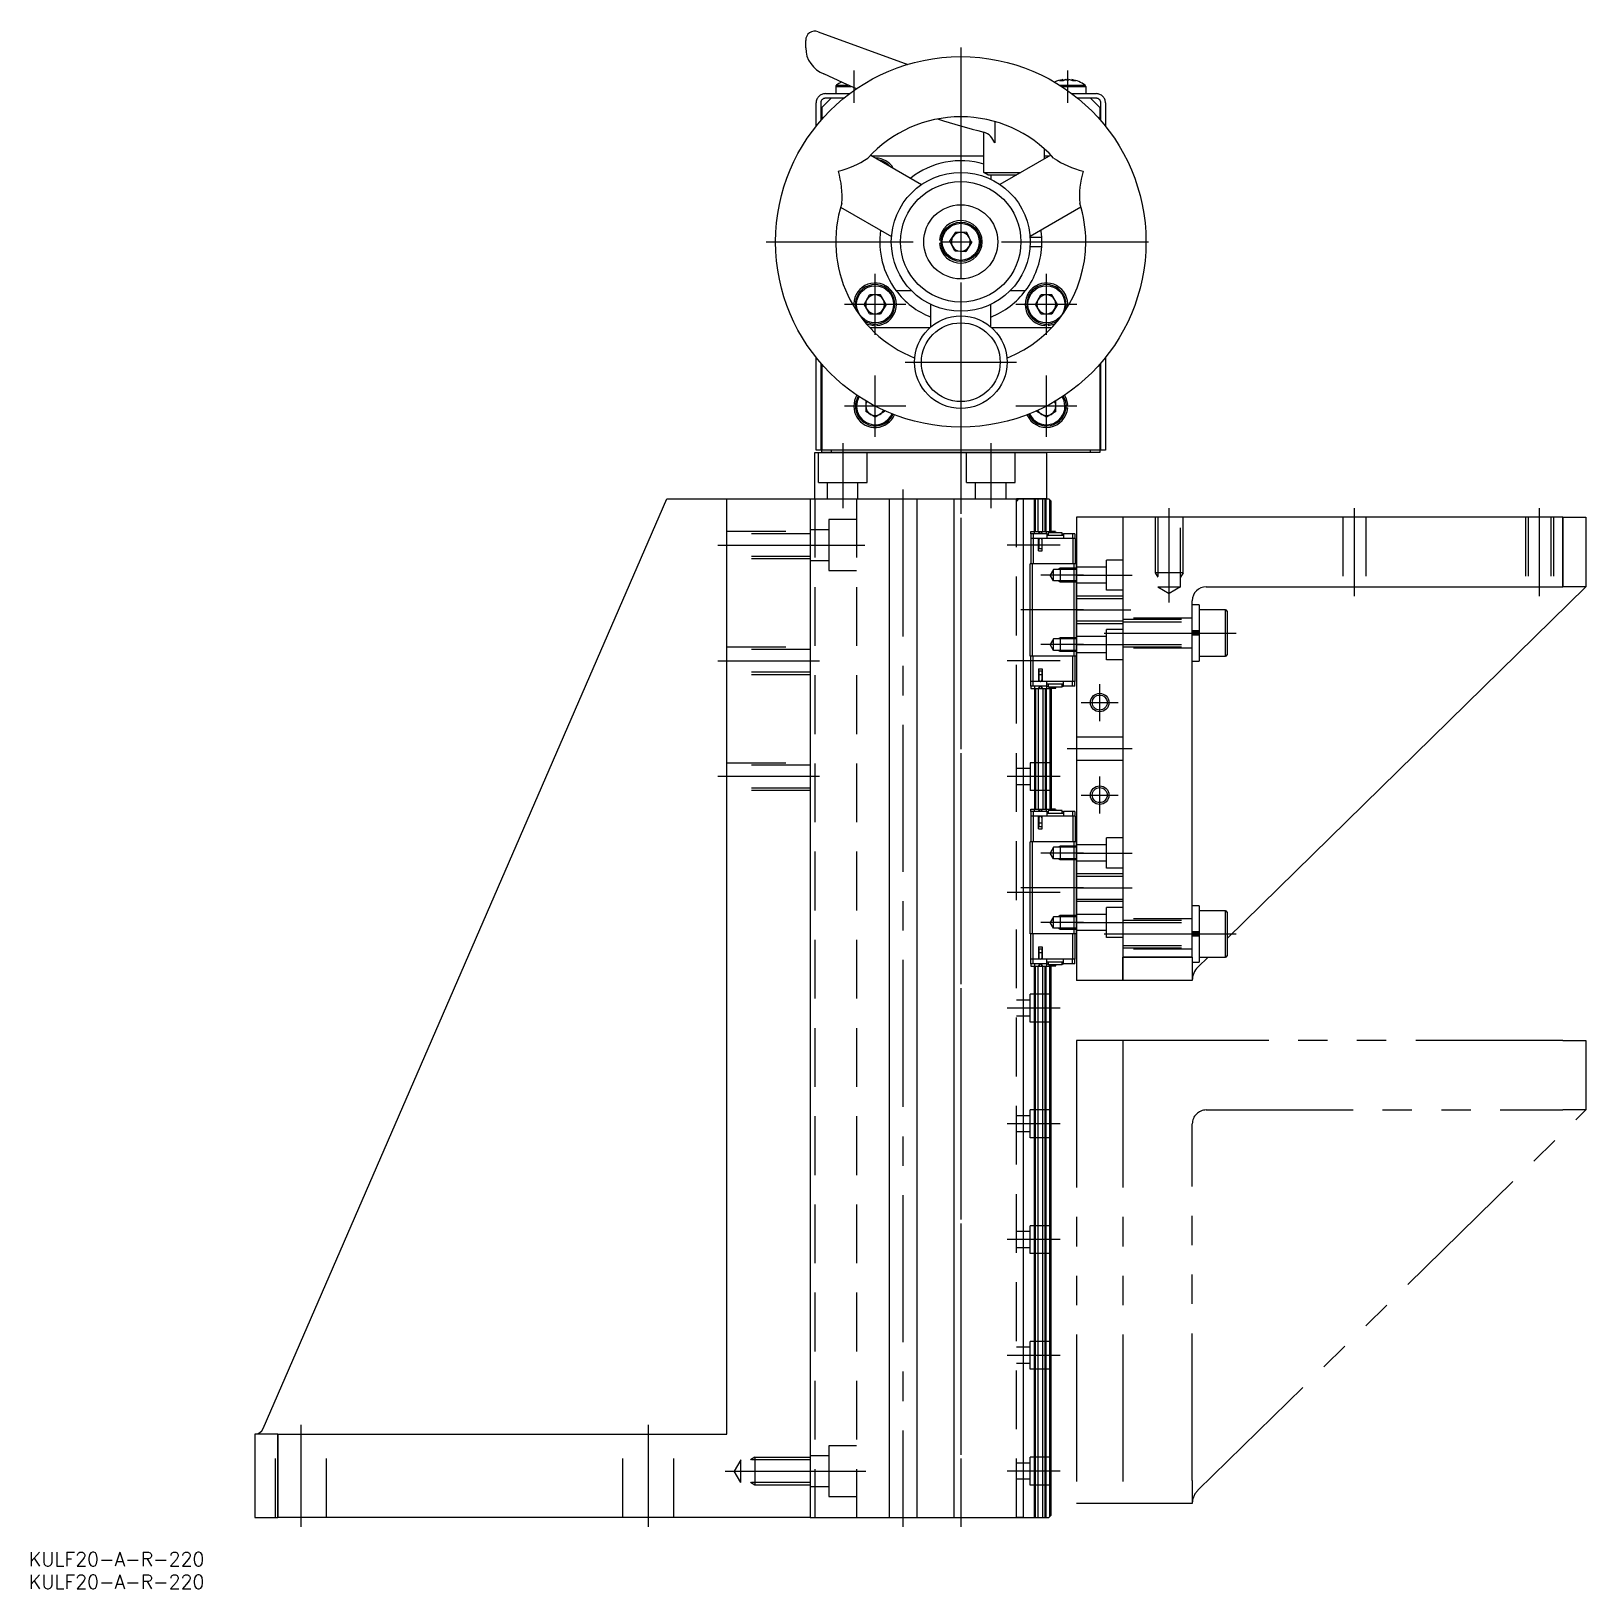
# Model space of a CAD drawing. Extents: x -48 to 540, y -15 to 565.
# Drawn here: x -48.3 to 287.5, y -15.4 to 321 of the extents above; entities that cross this region are included whole.
import ezdxf

# ---------------------------------------------------------------- set-up
doc = ezdxf.new("R2010")
doc.units = 0
for name, pattern in [('CENTER', [50.8, 31.75, -6.35, 6.35, -6.35]), ('DASHED', [19.05, 12.7, -6.35]), ('PHANTOM', [63.5, 31.75, -6.35, 6.35, -6.35, 6.35, -6.35])]:
    doc.linetypes.add(name, pattern=pattern)
doc.layers.get('0').update_dxf_attribs({"linetype": 'CONTINUOUS'})
doc.layers.add('CENTER', color=1, linetype='CENTER')
doc.styles.get("Standard").update_dxf_attribs({"font": 'txt.shx', "height": 3, "bigfont": 'bigfont.shx'})

msp = doc.modelspace()

# ---------------------------------------------------------------- linework, layer by layer
at = {"color": 7, "linetype": 'CONTINUOUS'}
for p, q in [((121.68, 320.88), (141.06, 313.83)), ((119, 317.42), (119, 319)), ((174.49, 310.52), (174.55, 310.52)), ((175.33, 310.52), (175.17, 310.52)), ((175.33, 310.52), (175.83, 310.52)), ((176.5, 310.52), (176.45, 310.52)), ((176.5, 310.52), (176.51, 310.52)), ((124.5, 306.5), (122.5, 304.5)), ((127.22, 306.5), (124.5, 306.5)), ((125.5, 309.04), (128.86, 309.04)), ((125.5, 309.04), (125.5, 307.5)), ((125.65, 309.33), (128.2, 309.33)), ((173.84, 309.33), (178.44, 309.33)), ((174.29, 309.04), (178.56, 309.04)), ((178.44, 309.33), (179.35, 309.33)), ((178.56, 309.04), (179.5, 309.04)), ((179.5, 309.04), (179.5, 307.5)), ((182.5, 304.5), (180.5, 306.5)), ((122.5, 304.5), (122.5, 301.96)), ((182.5, 304.5), (182.5, 301.96)), ((159.85, 301.48), (159.85, 296.86)), ((157.5, 290.5), (157.5, 299.2)), ((133.05, 294.23), (144.04, 287.89)), ((157.5, 294), (133.46, 294)), ((171.95, 294.23), (160.96, 287.89)), ((170.5, 295.62), (170.5, 293.4)), ((171.54, 294), (170.5, 294)), ((170.85, 293.6), (170.5, 293.57)), ((157.5, 290.5), (165.48, 290.5)), ((158.37, 290), (157.5, 290.5)), ((158.37, 290), (164.61, 290)), ((159, 290), (159, 289.02)), ((126.55, 282.97), (137.54, 276.63)), ((178.45, 282.97), (167.46, 276.63)), ((150.15, 275.62), (151.43, 277.6)), ((153.79, 277.48), (151.43, 277.6)), ((154.85, 275.38), (153.79, 277.48)), ((167.47, 276.5), (169.97, 276.5)), ((169.97, 274.5), (169.97, 276.5)), ((148.26, 275.83), (147.91, 275.86)), ((148.26, 275.17), (147.91, 275.14)), ((151.21, 273.52), (150.15, 275.62)), ((151.21, 273.52), (153.57, 273.4)), ((154.85, 275.38), (153.57, 273.4)), ((167.47, 274.5), (169.97, 274.5)), ((131.64, 262), (132.82, 264.04)), ((135.18, 264.04), (132.82, 264.04)), ((136.36, 262), (135.18, 264.04)), ((138.5, 265), (141.79, 265)), ((163.21, 265), (166.5, 265)), ((168.64, 262), (169.82, 264.04)), ((172.18, 264.04), (169.82, 264.04)), ((173.36, 262), (172.18, 264.04)), ((132.82, 259.96), (131.64, 262)), ((132.82, 259.96), (135.18, 259.96)), ((136.36, 262), (135.18, 259.96)), ((146, 257.1), (146, 261.98)), ((159, 257.1), (159, 261.98)), ((169.82, 259.96), (168.64, 262)), ((169.82, 259.96), (172.18, 259.96)), ((173.36, 262), (172.18, 259.96)), ((132.83, 257), (145.89, 257)), ((133.67, 257.76), (133.64, 257.41)), ((134.33, 257.76), (134.36, 257.41)), ((159.11, 257), (172.17, 257)), ((170.67, 257.76), (170.64, 257.41)), ((171.33, 257.76), (171.36, 257.41)), ((122.5, 249.04), (122.5, 230.5)), ((182.5, 249.04), (182.5, 230.5)), ((131.96, 241.18), (131.96, 238.82)), ((136.04, 238.82), (136.04, 239.04)), ((168.96, 239.04), (168.96, 238.82)), ((173.04, 238.82), (173.04, 241.18)), ((175.24, 240.33), (175.59, 240.36)), ((175.24, 239.67), (175.59, 239.64)), ((134, 237.64), (131.96, 238.82)), ((136.04, 238.82), (134, 237.64)), ((171, 237.64), (168.96, 238.82)), ((173.04, 238.82), (171, 237.64)), ((121, 230), (171, 230)), ((121, 220), (121, 230)), ((182.5, 230.5), (122.5, 230.5)), ((122.5, 230), (122.5, 230.5)), ((124.5, 230), (122.5, 230)), ((124.5, 230.5), (124.5, 230)), ((180.5, 230), (124.5, 230)), ((171, 230), (171, 220)), ((180.5, 230), (180.5, 230.5)), ((182.5, 230), (180.5, 230)), ((182.5, 230.5), (182.5, 230)), ((1.83, 19.2), (88.98, 220)), ((88.98, 220), (120, 220)), ((88.98, 220), (102, 220)), ((102, 18), (102, 220)), ((102, 220), (120, 220)), ((120, 220), (120, 0)), ((120, 220), (120, 0)), ((120, 220), (171.5, 220)), ((120, 220), (136.7, 220)), ((121, 220), (171, 220)), ((137, 220), (137, 0)), ((143, 220), (143, 0)), ((143.3, 220), (150, 220)), ((151, 220), (151, 0)), ((164.5, 220), (164.99, 220)), ((165, 220), (164.5, 220)), ((164.99, 220), (168.45, 220)), ((168.45, 220), (165, 220)), ((166, 220), (166, 0)), ((168.44, 212.95), (168.44, 220)), ((168.45, 220), (171, 220)), ((171.05, 220), (168.45, 220)), ((168.65, 212.95), (168.65, 220)), ((169.2, 212.95), (169.2, 220)), ((170.2, 212.95), (170.2, 220)), ((170.75, 212.95), (170.75, 220)), ((170.96, 212.95), (170.96, 220)), ((171, 220), (171.05, 220)), ((172, 219.5), (171.5, 220)), ((171.7, 212.95), (171.7, 219.8)), ((172, 212.95), (172, 219.5)), ((177.5, 216), (177.5, 116)), ((187.5, 216), (177.5, 216)), ((187.5, 216), (187.5, 121)), ((187.5, 216), (187.5, 116)), ((282.5, 216), (187.5, 216)), ((282.5, 216), (287.5, 216)), ((282.5, 201), (282.5, 216)), ((282.5, 216), (282.5, 201)), ((287.5, 216), (287.5, 201)), ((167.6, 212.95), (168.39, 212.95)), ((167.6, 212.45), (167.6, 212.95)), ((168.1, 212.45), (167.6, 212.45)), ((167.6, 212.45), (167.6, 211.45)), ((171.1, 212.45), (168.1, 212.45)), ((168.1, 212.45), (168.1, 211.45)), ((168.39, 212.95), (169.26, 212.95)), ((168.39, 212.45), (168.39, 212.95)), ((169.26, 212.95), (169.35, 212.95)), ((169.52, 212.45), (169.26, 212.95)), ((169.35, 212.95), (170.05, 212.95)), ((169.61, 212.45), (169.35, 212.95)), ((169.61, 212.45), (169.61, 212.45)), ((169.79, 212.45), (170.05, 212.95)), ((169.88, 212.45), (170.14, 212.95)), ((170.05, 212.95), (170.14, 212.95)), ((170.14, 212.95), (171.01, 212.95)), ((171.01, 212.95), (171.63, 212.95)), ((171.01, 212.45), (171.01, 212.95)), ((171.1, 212.45), (171.4, 212.45)), ((171.1, 212.45), (171.1, 211.45)), ((174.7, 212.05), (171.1, 212.05)), ((174.4, 212.65), (171.4, 212.65)), ((171.4, 212.65), (171.4, 212.05)), ((172.93, 212.95), (171.63, 212.95)), ((171.63, 212.95), (171.63, 212.65)), ((172.93, 212.95), (173.11, 212.65)), ((174.4, 212.05), (174.4, 212.65)), ((174.4, 212.45), (174.7, 212.45)), ((174.7, 212.45), (174.7, 211.45)), ((176.6, 212.45), (174.7, 212.45)), ((177.1, 212.45), (176.6, 212.45)), ((176.6, 212.45), (176.6, 211.45)), ((177.1, 212.45), (177.1, 211.45)), ((168.1, 211.45), (167.6, 211.45)), ((167.6, 211.45), (167.6, 205.95)), ((169.3, 211.45), (168.1, 211.45)), ((168.1, 211.45), (168.1, 205.95)), ((170.1, 211.45), (169.3, 211.45)), ((169.3, 208.75), (169.3, 211.45)), ((169.3, 210.65), (169.35, 210.65)), ((169.3, 210.19), (169.35, 210.19)), ((169.3, 208.75), (170.1, 208.75)), ((169.35, 211.1), (169.35, 210.05)), ((169.35, 210.05), (169.35, 209.25)), ((169.35, 210.05), (169.7, 210.05)), ((169.35, 209.25), (169.7, 209.25)), ((169.7, 210.05), (170.05, 210.05)), ((169.7, 209.25), (170.05, 209.25)), ((170.05, 210.05), (170.05, 211.1)), ((170.05, 210.65), (170.1, 210.65)), ((170.05, 210.19), (170.1, 210.19)), ((170.05, 209.25), (170.05, 210.05)), ((176.7, 211.45), (170.1, 211.45)), ((170.1, 208.75), (170.1, 211.45)), ((177.2, 211.45), (176.7, 211.45)), ((176.7, 211.45), (176.7, 205.95)), ((177.2, 211.45), (177.2, 205.95)), ((167.5, 186.05), (167.5, 205.95)), ((168, 205.95), (167.5, 205.95)), ((168, 186.05), (168, 205.95)), ((177, 205.95), (168, 205.95)), ((177, 186.05), (177, 205.95)), ((177.5, 205.95), (177, 205.95)), ((177.5, 186.05), (177.5, 205.95)), ((205.5, 201), (282.5, 201)), ((210, 125.03), (287.5, 201)), ((287.5, 201), (282.5, 201)), ((202.5, 121), (202.5, 198)), ((204, 197.11), (202.5, 197.11)), ((204, 197.11), (204, 191.49)), ((209.7, 196.01), (204, 196.01)), ((209.7, 191.46), (209.7, 196.01)), ((210, 195.71), (210, 191.44)), ((204, 191.49), (202.5, 191.49)), ((202.5, 191.25), (203.9, 191.25)), ((202.5, 190.78), (203.9, 190.78)), ((204, 190.54), (202.5, 190.54)), ((203.75, 190.78), (203.75, 191.25)), ((204, 191.41), (204, 191.49)), ((204, 191.46), (204, 190.54)), ((204, 190.62), (204, 190.54)), ((204, 190.54), (204, 184.91)), ((209.7, 186.01), (209.7, 191.46)), ((210, 191.44), (210, 186.31)), ((168, 186.05), (167.5, 186.05)), ((167.6, 180.55), (167.6, 186.05)), ((177, 186.05), (168, 186.05)), ((168.1, 180.55), (168.1, 186.05)), ((176.7, 180.55), (176.7, 186.05)), ((177.5, 186.05), (177, 186.05)), ((177.2, 180.55), (177.2, 186.05)), ((204, 186.01), (209.7, 186.01)), ((169.3, 183.25), (169.3, 180.55)), ((169.3, 183.25), (170.1, 183.25)), ((169.3, 181.81), (169.35, 181.81)), ((169.7, 182.75), (169.35, 182.75)), ((169.35, 182.75), (169.35, 181.95)), ((169.35, 181.95), (169.35, 180.9)), ((169.7, 181.95), (169.35, 181.95)), ((170.05, 182.75), (169.7, 182.75)), ((170.05, 181.95), (169.7, 181.95)), ((170.05, 181.95), (170.05, 182.75)), ((170.05, 180.9), (170.05, 181.95)), ((170.05, 181.81), (170.1, 181.81)), ((170.1, 183.25), (170.1, 180.55)), ((202.5, 184.91), (204, 184.91)), ((168.1, 180.55), (167.6, 180.55)), ((167.6, 179.55), (167.6, 180.55)), ((168.1, 179.55), (167.6, 179.55)), ((167.6, 179.55), (167.6, 179.05)), ((167.6, 179.05), (168.39, 179.05)), ((169.3, 180.55), (168.1, 180.55)), ((168.1, 179.55), (168.1, 180.55)), ((171.1, 179.55), (168.1, 179.55)), ((168.39, 179.55), (168.39, 179.05)), ((168.39, 179.05), (169.26, 179.05)), ((168.44, 179.05), (168.44, 152.95)), ((168.65, 179.05), (168.65, 152.95)), ((169.2, 179.05), (169.2, 152.95)), ((169.52, 179.55), (169.26, 179.05)), ((169.26, 179.05), (169.35, 179.05)), ((169.3, 181.35), (169.35, 181.35)), ((170.1, 180.55), (169.3, 180.55)), ((169.61, 179.55), (169.35, 179.05)), ((169.35, 179.05), (170.05, 179.05)), ((169.61, 179.55), (169.61, 179.55)), ((169.79, 179.55), (170.05, 179.05)), ((169.88, 179.55), (170.14, 179.05)), ((170.05, 181.35), (170.1, 181.35)), ((170.05, 179.05), (170.14, 179.05)), ((176.7, 180.55), (170.1, 180.55)), ((170.14, 179.05), (171.01, 179.05)), ((170.2, 179.05), (170.2, 152.95)), ((170.75, 179.05), (170.75, 152.95)), ((170.96, 179.05), (170.96, 152.95)), ((171.01, 179.55), (171.01, 179.05)), ((171.01, 179.05), (171.63, 179.05)), ((171.1, 179.55), (171.1, 180.55)), ((174.7, 179.95), (171.1, 179.95)), ((171.1, 179.55), (171.4, 179.55)), ((171.4, 179.95), (171.4, 179.35)), ((174.4, 179.35), (171.4, 179.35)), ((171.63, 179.05), (171.63, 179.35)), ((172.93, 179.05), (171.63, 179.05)), ((171.7, 179.05), (171.7, 152.95)), ((172, 179.05), (172, 152.95)), ((172.93, 179.05), (173.11, 179.35)), ((174.4, 179.35), (174.4, 179.95)), ((174.4, 179.55), (174.7, 179.55)), ((174.7, 179.55), (174.7, 180.55)), ((176.6, 179.55), (174.7, 179.55)), ((176.6, 179.55), (176.6, 180.55)), ((177.1, 179.55), (176.6, 179.55)), ((177.2, 180.55), (176.7, 180.55)), ((177.1, 179.55), (177.1, 180.55)), ((167.6, 152.95), (168.39, 152.95)), ((167.6, 152.45), (167.6, 152.95)), ((168.1, 152.45), (167.6, 152.45)), ((167.6, 152.45), (167.6, 151.45)), ((168.1, 151.45), (167.6, 151.45)), ((167.6, 151.45), (167.6, 145.95)), ((171.1, 152.45), (168.1, 152.45)), ((168.1, 152.45), (168.1, 151.45)), ((169.3, 151.45), (168.1, 151.45)), ((168.1, 151.45), (168.1, 145.95)), ((168.39, 152.45), (168.39, 152.95)), ((168.39, 152.95), (169.26, 152.95)), ((169.26, 152.95), (169.35, 152.95)), ((169.52, 152.45), (169.26, 152.95)), ((169.3, 148.75), (169.3, 151.45)), ((170.1, 151.45), (169.3, 151.45)), ((169.35, 152.95), (170.05, 152.95)), ((169.61, 152.45), (169.35, 152.95)), ((169.61, 152.45), (169.61, 152.45)), ((169.79, 152.45), (170.05, 152.95)), ((169.88, 152.45), (170.14, 152.95)), ((170.05, 152.95), (170.14, 152.95)), ((176.7, 151.45), (170.1, 151.45)), ((170.1, 148.75), (170.1, 151.45)), ((170.14, 152.95), (171.01, 152.95)), ((171.01, 152.45), (171.01, 152.95)), ((171.01, 152.95), (171.63, 152.95)), ((171.1, 152.45), (171.4, 152.45)), ((171.1, 152.45), (171.1, 151.45)), ((174.7, 152.05), (171.1, 152.05)), ((174.4, 152.65), (171.4, 152.65)), ((171.4, 152.65), (171.4, 152.05)), ((172.93, 152.95), (171.63, 152.95)), ((171.63, 152.95), (171.63, 152.65)), ((172.93, 152.95), (173.11, 152.65)), ((174.4, 152.05), (174.4, 152.65)), ((174.4, 152.45), (174.7, 152.45)), ((174.7, 152.45), (174.7, 151.45)), ((176.6, 152.45), (174.7, 152.45)), ((177.1, 152.45), (176.6, 152.45)), ((176.6, 152.45), (176.6, 151.45)), ((177.2, 151.45), (176.7, 151.45)), ((176.7, 151.45), (176.7, 145.95)), ((177.1, 152.45), (177.1, 151.45)), ((177.2, 151.45), (177.2, 145.95)), ((169.3, 150.65), (169.35, 150.65)), ((169.3, 150.19), (169.35, 150.19)), ((169.3, 148.75), (170.1, 148.75)), ((169.35, 151.1), (169.35, 150.05)), ((169.35, 150.05), (169.35, 149.25)), ((169.35, 150.05), (169.7, 150.05)), ((169.35, 149.25), (169.7, 149.25)), ((169.7, 150.05), (170.05, 150.05)), ((169.7, 149.25), (170.05, 149.25)), ((170.05, 150.05), (170.05, 151.1)), ((170.05, 150.65), (170.1, 150.65)), ((170.05, 150.19), (170.1, 150.19)), ((170.05, 149.25), (170.05, 150.05)), ((167.5, 126.05), (167.5, 145.95)), ((168, 145.95), (167.5, 145.95)), ((168, 126.05), (168, 145.95)), ((177, 145.95), (168, 145.95)), ((177, 126.05), (177, 145.95)), ((177.5, 145.95), (177, 145.95)), ((177.5, 126.05), (177.5, 145.95)), ((204, 132.11), (202.5, 132.11)), ((204, 132.11), (204, 126.49)), ((209.7, 131.01), (204, 131.01)), ((209.7, 126.46), (209.7, 131.01)), ((210, 130.71), (210, 126.44)), ((168, 126.05), (167.5, 126.05)), ((167.6, 120.55), (167.6, 126.05)), ((177, 126.05), (168, 126.05)), ((168.1, 120.55), (168.1, 126.05)), ((176.7, 120.55), (176.7, 126.05)), ((177.5, 126.05), (177, 126.05)), ((177.2, 120.55), (177.2, 126.05)), ((204, 126.49), (202.5, 126.49)), ((202.5, 126.25), (203.9, 126.25)), ((202.5, 125.78), (203.9, 125.78)), ((204, 125.54), (202.5, 125.54)), ((203.75, 125.78), (203.75, 126.25)), ((204, 126.41), (204, 126.49)), ((204, 126.46), (204, 125.54)), ((204, 125.62), (204, 125.54)), ((204, 125.54), (204, 119.91)), ((209.7, 121.01), (209.7, 126.46)), ((210, 126.44), (210, 121.31)), ((169.3, 123.25), (170.1, 123.25)), ((169.3, 123.25), (169.3, 120.55)), ((169.3, 121.81), (169.35, 121.81)), ((169.3, 121.35), (169.35, 121.35)), ((169.35, 122.75), (169.35, 121.95)), ((169.7, 122.75), (169.35, 122.75)), ((169.35, 121.95), (169.35, 120.9)), ((169.7, 121.95), (169.35, 121.95)), ((170.05, 122.75), (169.7, 122.75)), ((170.05, 121.95), (169.7, 121.95)), ((170.05, 121.95), (170.05, 122.75)), ((170.05, 120.9), (170.05, 121.95)), ((170.05, 121.81), (170.1, 121.81)), ((170.05, 121.35), (170.1, 121.35)), ((170.1, 123.25), (170.1, 120.55)), ((167.6, 119.55), (167.6, 120.55)), ((168.1, 120.55), (167.6, 120.55)), ((168.1, 119.55), (167.6, 119.55)), ((167.6, 119.55), (167.6, 119.05)), ((167.6, 119.05), (168.39, 119.05)), ((168.1, 119.55), (168.1, 120.55)), ((169.3, 120.55), (168.1, 120.55)), ((171.1, 119.55), (168.1, 119.55)), ((168.39, 119.55), (168.39, 119.05)), ((168.39, 119.05), (169.26, 119.05)), ((168.44, 0), (168.44, 119.05)), ((168.65, 0), (168.65, 119.05)), ((169.2, 0), (169.2, 119.05)), ((169.52, 119.55), (169.26, 119.05)), ((169.26, 119.05), (169.35, 119.05)), ((170.1, 120.55), (169.3, 120.55)), ((169.61, 119.55), (169.35, 119.05)), ((169.35, 119.05), (170.05, 119.05)), ((169.61, 119.55), (169.61, 119.55)), ((169.79, 119.55), (170.05, 119.05)), ((169.88, 119.55), (170.14, 119.05)), ((170.05, 119.05), (170.14, 119.05)), ((176.7, 120.55), (170.1, 120.55)), ((170.14, 119.05), (171.01, 119.05)), ((170.2, 0), (170.2, 119.05)), ((170.75, 0), (170.75, 119.05)), ((170.96, 0), (170.96, 119.05)), ((171.01, 119.55), (171.01, 119.05)), ((171.01, 119.05), (171.63, 119.05)), ((171.1, 119.55), (171.1, 120.55)), ((174.7, 119.95), (171.1, 119.95)), ((171.1, 119.55), (171.4, 119.55)), ((171.4, 119.95), (171.4, 119.35)), ((174.4, 119.35), (171.4, 119.35)), ((171.63, 119.05), (171.63, 119.35)), ((172.93, 119.05), (171.63, 119.05)), ((171.7, 0.2), (171.7, 119.05)), ((172, 0.5), (172, 119.05)), ((172.93, 119.05), (173.11, 119.35)), ((174.4, 119.35), (174.4, 119.95)), ((174.4, 119.55), (174.7, 119.55)), ((174.7, 119.55), (174.7, 120.55)), ((176.6, 119.55), (174.7, 119.55)), ((176.6, 119.55), (176.6, 120.55)), ((177.1, 119.55), (176.6, 119.55)), ((177.2, 120.55), (176.7, 120.55)), ((177.1, 119.55), (177.1, 120.55)), ((187.5, 116), (187.5, 121)), ((187.5, 121), (202.5, 121)), ((202.5, 121), (187.5, 121)), ((202.5, 121), (202.5, 116)), ((202.5, 119.91), (204, 119.91)), ((203.7, 118.86), (205.9, 121.01)), ((204, 121.01), (209.7, 121.01)), ((187.5, 116), (177.5, 116)), ((202.5, 116), (187.5, 116)), ((0, 18), (0, 0)), ((5, 18), (0, 18)), ((5, 18), (102, 18)), ((5, 18), (5, 0)), ((5, 0), (5, 18)), ((0, 0), (5, 0)), ((120, 0), (5, 0)), ((172, 0.5), (171.5, 0)), ((120, 0), (171.5, 0))]:
    msp.add_line(p, q, dxfattribs=at)
at = {"color": 3, "linetype": 'PHANTOM'}
for p, q in [((123.25, 307.5), (128.5, 307.5)), ((127.22, 306.5), (123.25, 306.5)), ((176.5, 307.5), (181.75, 307.5)), ((181.75, 306.5), (177.78, 306.5)), ((121.25, 300.47), (121.25, 305.5)), ((122.25, 305.5), (122.25, 301.67)), ((182.75, 301.67), (182.75, 305.5)), ((183.75, 305.5), (183.75, 300.47)), ((121.25, 230.5), (121.25, 250.53)), ((122.25, 249.33), (122.25, 230.5)), ((182.75, 230.5), (182.75, 249.33)), ((183.75, 250.53), (183.75, 230.5)), ((122.25, 230.5), (121.25, 230.5)), ((122.5, 230.5), (122.25, 230.5)), ((182.75, 230.5), (182.5, 230.5)), ((183.75, 230.5), (182.75, 230.5)), ((177.5, 103), (177.5, 3)), ((187.5, 103), (177.5, 103)), ((187.5, 103), (187.5, 3)), ((187.5, 103), (187.5, 8)), ((282.5, 103), (187.5, 103)), ((282.5, 103), (287.5, 103)), ((287.5, 103), (287.5, 88)), ((203.7, 5.86), (287.5, 88)), ((205.5, 88), (282.5, 88)), ((287.5, 88), (282.5, 88)), ((202.5, 8), (202.5, 85)), ((202.5, 8), (202.5, 3)), ((187.5, 3), (177.5, 3)), ((202.5, 3), (187.5, 3))]:
    msp.add_line(p, q, dxfattribs=at)
at = {"color": 3, "linetype": 'DASHED'}
for p, q in [((121.75, 223.5), (121.75, 230)), ((132.25, 223.5), (132.25, 230)), ((153.75, 223.5), (153.75, 230)), ((164.25, 223.5), (164.25, 230)), ((121.75, 223.5), (132.25, 223.5)), ((123.7, 220), (123.7, 223.5)), ((130.3, 220), (130.3, 223.5)), ((153.75, 223.5), (164.25, 223.5)), ((155.7, 220), (155.7, 223.5)), ((162.3, 220), (162.3, 223.5)), ((121, 220), (121, 0)), ((130, 220), (130, 0)), ((164.5, 0), (164.5, 220)), ((165, 220), (164.5, 219.5)), ((166, 220), (165, 220)), ((130, 215.5), (124, 215.5)), ((124, 215.5), (124, 206.7)), ((194.5, 216), (194.5, 204)), ((195.04, 216), (195.04, 201)), ((199.96, 201), (199.96, 216)), ((200.5, 204), (200.5, 216)), ((235, 216), (235, 201)), ((240, 216), (240, 201)), ((274.5, 216), (274.5, 201)), ((275.04, 216), (275.04, 201)), ((279.96, 216), (279.96, 201)), ((280.5, 216), (280.5, 201)), ((102, 213), (120, 213)), ((120, 212.46), (102, 212.46)), ((124, 213.3), (120, 213.3)), ((120, 207.54), (102, 207.54)), ((120, 207), (102, 207)), ((120, 206.7), (124, 206.7)), ((124, 206.7), (124, 204.5)), ((184, 205.25), (177.5, 205.25)), ((184, 200.25), (184, 206.75)), ((187.5, 206.75), (184, 206.75)), ((124, 204.5), (130, 204.5)), ((172.5, 204.73), (171.79, 203.5)), ((172.5, 202.27), (171.79, 203.5)), ((177.5, 204.73), (172.5, 204.73)), ((172.5, 202.27), (172.5, 204.73)), ((177.5, 202.27), (172.5, 202.27)), ((174, 205), (173.53, 204.73)), ((174, 202), (173.53, 202.27)), ((174, 205), (174, 202)), ((177.5, 205), (174, 205)), ((177.5, 202), (174, 202)), ((200.5, 204), (194.5, 204)), ((194.5, 204), (195.04, 203.06)), ((200.5, 204), (199.96, 203.06)), ((184, 201.75), (177.5, 201.75)), ((187.5, 199), (177.5, 199)), ((187.5, 200.25), (184, 200.25)), ((195.04, 201), (199.96, 201)), ((195.04, 201), (197.5, 199.58)), ((199.96, 201), (197.5, 199.58)), ((177.5, 198.46), (187.5, 198.46)), ((187.5, 193.54), (177.5, 193.54)), ((187.5, 193), (177.5, 193)), ((202.5, 194.25), (187.5, 194.25)), ((187.5, 194), (202.5, 194)), ((187.5, 193.46), (202.5, 193.46)), ((172.5, 189.73), (171.79, 188.5)), ((172.5, 187.27), (171.79, 188.5)), ((177.5, 189.73), (172.5, 189.73)), ((172.5, 187.27), (172.5, 189.73)), ((174, 190), (173.53, 189.73)), ((174, 190), (174, 187)), ((177.5, 190), (174, 190)), ((184, 190.25), (177.5, 190.25)), ((187.5, 191.75), (184, 191.75)), ((184, 185.25), (184, 191.75)), ((187.5, 188.54), (202.5, 188.54)), ((102, 188), (120, 188)), ((120, 187.46), (102, 187.46)), ((177.5, 187.27), (172.5, 187.27)), ((174, 187), (173.53, 187.27)), ((177.5, 187), (174, 187)), ((184, 186.75), (177.5, 186.75)), ((187.5, 185.25), (184, 185.25)), ((187.5, 188), (202.5, 188)), ((202.5, 187.75), (187.5, 187.75)), ((120, 182.54), (102, 182.54)), ((120, 182), (102, 182)), ((187.5, 168.5), (177.5, 168.5)), ((102, 163), (120, 163)), ((120, 162.46), (102, 162.46)), ((167.5, 161.75), (164.5, 161.75)), ((172, 163), (167.5, 163)), ((167.5, 163), (167.5, 157)), ((187.5, 163.5), (177.5, 163.5)), ((167.5, 158.25), (164.5, 158.25)), ((120, 157.54), (102, 157.54)), ((120, 157), (102, 157)), ((172, 157), (167.5, 157)), ((172.5, 144.73), (171.79, 143.5)), ((177.5, 144.73), (172.5, 144.73)), ((172.5, 142.27), (172.5, 144.73)), ((174, 145), (173.53, 144.73)), ((174, 145), (174, 142)), ((177.5, 145), (174, 145)), ((184, 145.25), (177.5, 145.25)), ((184, 140.25), (184, 146.75)), ((187.5, 146.75), (184, 146.75)), ((172.5, 142.27), (171.79, 143.5)), ((177.5, 142.27), (172.5, 142.27)), ((174, 142), (173.53, 142.27)), ((177.5, 142), (174, 142)), ((184, 141.75), (177.5, 141.75)), ((187.5, 139), (177.5, 139)), ((187.5, 138.46), (177.5, 138.46)), ((187.5, 140.25), (184, 140.25)), ((177.5, 133.54), (187.5, 133.54)), ((187.5, 133), (177.5, 133)), ((187.5, 131.75), (184, 131.75)), ((184, 125.25), (184, 131.75)), ((172.5, 129.73), (171.79, 128.5)), ((172.5, 127.27), (171.79, 128.5)), ((177.5, 129.73), (172.5, 129.73)), ((172.5, 127.27), (172.5, 129.73)), ((174, 130), (173.53, 129.73)), ((174, 130), (174, 127)), ((177.5, 130), (174, 130)), ((184, 130.25), (177.5, 130.25)), ((202.5, 129.25), (187.5, 129.25)), ((187.5, 129), (202.5, 129)), ((187.5, 128.46), (202.5, 128.46)), ((177.5, 127.27), (172.5, 127.27)), ((174, 127), (173.53, 127.27)), ((177.5, 127), (174, 127)), ((184, 126.75), (177.5, 126.75)), ((187.5, 125.25), (184, 125.25)), ((187.5, 123.54), (202.5, 123.54)), ((187.5, 123), (202.5, 123)), ((202.5, 122.75), (187.5, 122.75)), ((167.5, 111.75), (164.5, 111.75)), ((167.5, 107), (167.5, 113)), ((172, 113), (167.5, 113)), ((167.5, 108.25), (164.5, 108.25)), ((172, 107), (167.5, 107)), ((167.5, 82), (167.5, 88)), ((172, 88), (167.5, 88)), ((167.5, 86.75), (164.5, 86.75)), ((167.5, 83.25), (164.5, 83.25)), ((172, 82), (167.5, 82)), ((167.5, 61.75), (164.5, 61.75)), ((167.5, 57), (167.5, 63)), ((172, 63), (167.5, 63)), ((167.5, 58.25), (164.5, 58.25)), ((172, 57), (167.5, 57)), ((167.5, 32), (167.5, 38)), ((172, 38), (167.5, 38)), ((167.5, 36.75), (164.5, 36.75)), ((167.5, 33.25), (164.5, 33.25)), ((172, 32), (167.5, 32)), ((4.5, 0), (4.5, 18)), ((15.5, 0), (15.5, 18)), ((79.5, 0), (79.5, 18)), ((90.5, 0), (90.5, 18)), ((124, 15.5), (124, 6.7)), ((130, 15.5), (124, 15.5)), ((105, 12.46), (103.58, 10)), ((105, 7.54), (105, 12.46)), ((120, 12.46), (105, 12.46)), ((108, 13), (107.06, 12.46)), ((108, 13), (108, 7)), ((108, 13), (120, 13)), ((124, 13.3), (120, 13.3)), ((167.5, 11.75), (164.5, 11.75)), ((167.5, 7), (167.5, 13)), ((172, 13), (167.5, 13)), ((105, 7.54), (103.58, 10)), ((120, 7.54), (105, 7.54)), ((108, 7), (107.06, 7.54)), ((120, 7), (108, 7)), ((167.5, 8.25), (164.5, 8.25)), ((172, 7), (167.5, 7)), ((120, 6.7), (124, 6.7)), ((124, 6.7), (124, 4.5)), ((124, 4.5), (130, 4.5)), ((166, 0), (164.5, 0))]:
    msp.add_line(p, q, dxfattribs=at)
at = {"color": 7, "linetype": 'CONTINUOUS', "flags": 128}
for points in [[(129.98, 308.56), (127.11, 309.83), (122.95, 311.78)], [(169.97, 276.5), (169.85, 277.78), (169.82, 277.99)], [(132.1, 257.81), (132.39, 257.69), (133.64, 257.41)], [(171.36, 257.41), (172.61, 257.69), (172.9, 257.81)], [(175.59, 240.36), (175.31, 241.61), (174.93, 242.38)], [(175, 240), (174.82, 241.18), (174.43, 242.05)], [(174.64, 242.19), (175.06, 241.25), (175.25, 240)]]:
    msp.add_lwpolyline(points, dxfattribs=at)
at = {"color": 7, "linetype": 'CONTINUOUS'}
for centre, radius in [((152.5, 275.5), 40), ((152.5, 275.5), 15), ((152.5, 275.5), 13), ((152.5, 275.5), 8), ((152.5, 275.5), 4.25), ((152.5, 275.5), 4), ((134, 262), 4), ((171, 262), 4), ((152.5, 249.5), 10), ((152.5, 249.5), 8.5), ((182.5, 176), 1.62), ((182.5, 156), 1.62)]:
    msp.add_circle(centre, radius, dxfattribs=at)
at = {"color": 3, "linetype": 'CONTINUOUS'}
for centre in [(182.5, 176), (182.5, 156)]:
    msp.add_circle(centre, 2, dxfattribs=at)
at = {"color": 7, "linetype": 'CONTINUOUS'}
for centre, radius, start, end in [((121, 319), 2, 70, 180), ((125, 317.42), 6, 180, 250), ((129.5, 304.1), 6.5, 115.0209, 126.3584), ((175.5, 304.1), 6.5, 98.9312, 114.9749), ((175.17, 307.6), 2.99, 102.0034, 116.6964), ((174.22, 306.09), 4.19, 84.6164, 95.3836), ((175.87, 306.6), 3.99, 100.1094, 112.9255), ((175.95, 307.6), 2.99, 102.0034, 116.6964), ((175.13, 306.6), 3.99, 67.0745, 79.8906), ((175.8, 306.6), 3.99, 67.0745, 79.8906), ((175.5, 304.1), 6.5, 53.6416, 81.0688), ((177.02, 307.29), 2.99, 83.6264, 96.3736), ((125.86, 309.04), 0.36, 126.3584, 180), ((179.14, 309.04), 0.36, 0, 53.6416), ((152.5, 275.5), 27, 42.0501, 137.9613), ((201.45, 473.76), 180, 252.5593, 255.8569), ((156.1, 295.46), 4, 20.5, 70), ((121.44, 309.91), 19.69, 283.5447, 303.9872), ((134, 289), 4.6, 31.9231, 88.0769), ((134, 289), 4.25, 42.7419, 77.2581), ((152.5, 275.5), 17.5, 73.3985, 128.1963), ((183.56, 309.91), 19.69, 236.0128, 256.4553), ((107.72, 285.24), 19.15, 355.7649, 16.7622), ((197.28, 285.24), 19.15, 163.2378, 184.2351), ((152.5, 275.5), 27, 162.0545, 248.355), ((152.5, 275.5), 27, 0, 17.9696), ((152.5, 275.5), 4.6, 184.5, 175.5), ((152.5, 275.5), 17.5, 171.8037, 216.8699), ((152.5, 275.5), 2.04, 146.9754, 206.9754), ((152.5, 275.5), 2.04, 86.9754, 146.9754), ((152.5, 275.5), 2.04, 26.9754, 86.9754), ((152.5, 275.5), 2.04, 326.9754, 26.9754), ((152.5, 275.5), 2.04, 206.9754, 266.9754), ((152.5, 275.5), 2.04, 266.9754, 326.9754), ((152.5, 275.5), 27, 291.645, 0), ((152.5, 275.5), 17.5, 323.1301, 356.7242), ((134, 262), 4.6, 274.5, 186.596), ((134, 262), 4.25, 270, 199.4003), ((171, 262), 4.6, 353.404, 265.5), ((171, 262), 4.25, 340.5997, 270), ((134, 262), 2.04, 150, 210), ((134, 262), 2.04, 90, 150), ((134, 262), 2.04, 30, 90), ((134, 262), 2.04, 330, 30), ((152.5, 275.5), 17.5, 216.8699, 248.1963), ((152.5, 275.5), 17.5, 291.8037, 323.1301), ((171, 262), 2.04, 150, 210), ((171, 262), 2.04, 90, 150), ((171, 262), 2.04, 30, 90), ((171, 262), 2.04, 330, 30), ((134, 262), 2.04, 210, 270), ((134, 262), 2.04, 270, 330), ((171, 262), 2.04, 210, 270), ((171, 262), 2.04, 270, 330), ((134, 262), 4.25, 232.8384, 270), ((171, 262), 4.25, 270, 307.1616), ((134, 240), 4.6, 148.7914, 336.1582), ((134, 240), 4.25, 149.0102, 335.9393), ((134, 240), 4, 149.1631, 335.7864), ((134, 240), 2.04, 150.1366, 180), ((134, 240), 2.04, 180, 240), ((134, 240), 2.04, 300, 334.8129), ((171, 240), 4.6, 203.8418, 355.5), ((171, 240), 4.25, 204.0607, 0), ((171, 240), 4, 204.2136, 0), ((171, 240), 2.04, 205.1871, 240), ((171, 240), 2.04, 300, 0), ((171, 240), 2.04, 0, 29.8634), ((134, 240), 2.04, 240, 300), ((171, 240), 2.04, 240, 300), ((169.7, 211.1), 0.35, 90, 180), ((169.7, 211.1), 0.35, 0, 90), ((205.5, 198), 3, 90, 180), ((209.7, 195.71), 0.3, 0, 90), ((209.7, 186.31), 0.3, 270, 0), ((169.7, 180.9), 0.35, 180, 270), ((169.7, 180.9), 0.35, 270, 0), ((169.7, 151.1), 0.35, 90, 180), ((169.7, 151.1), 0.35, 0, 90), ((209.7, 130.71), 0.3, 0, 90), ((209.7, 121.31), 0.3, 270, 0), ((169.7, 120.9), 0.35, 180, 270), ((169.7, 120.9), 0.35, 270, 0), ((206.5, 116), 4, 134.428, 180), ((0, 20), 2, 270, 336.5392)]:
    msp.add_arc(centre, radius, start, end, dxfattribs=at)
at = {"color": 3, "linetype": 'PHANTOM'}
for centre, radius, start, end in [((123.25, 305.5), 2, 90, 180), ((123.25, 305.5), 1, 90, 180), ((181.75, 305.5), 2, 0, 90), ((181.75, 305.5), 1, 0, 90), ((205.5, 85), 3, 90, 180), ((206.5, 3), 4, 134.428, 180)]:
    msp.add_arc(centre, radius, start, end, dxfattribs=at)
at = {"layer": 'CENTER', "color": 1, "linetype": 'CENTER'}
for p, q in [((152.5, 317.5), (152.5, -2)), ((129.42, 312.52), (129.42, 305.5)), ((175.58, 312.52), (175.58, 305.5)), ((152.5, 299.3), (152.5, -2)), ((110.5, 275.5), (194.5, 275.5)), ((134, 255.4), (134, 268.6)), ((171, 255.4), (171, 268.6)), ((140.6, 262), (127.4, 262)), ((177.6, 262), (164.4, 262)), ((140.5, 249.5), (164.5, 249.5)), ((134, 233.4), (134, 246.6)), ((171, 233.4), (171, 246.6)), ((140.6, 240), (127.4, 240)), ((177.6, 240), (164.4, 240)), ((127, 232), (127, 218)), ((159, 232), (159, 218)), ((140, 222), (140, -2)), ((197.5, 197.58), (197.5, 218)), ((237.5, 199), (237.5, 218)), ((277.5, 199), (277.5, 218)), ((100, 210), (132, 210)), ((174, 210), (162.5, 210)), ((179, 203.5), (169.79, 203.5)), ((177.5, 203.5), (189.5, 203.5)), ((179, 196), (165.5, 196)), ((177.5, 196), (189.25, 196)), ((179, 188.5), (169.79, 188.5)), ((177.5, 188.5), (189.5, 188.5)), ((183.5, 191), (212, 191)), ((100, 185), (122, 185)), ((174, 185), (162.5, 185)), ((182.5, 172), (182.5, 180)), ((178.5, 176), (186.5, 176)), ((189.5, 166), (175.5, 166)), ((122, 160), (100, 160)), ((174, 160), (162.5, 160)), ((182.5, 152), (182.5, 160)), ((178.5, 156), (186.5, 156)), ((179, 143.5), (169.79, 143.5)), ((177.5, 143.5), (189.5, 143.5)), ((174, 135), (162.5, 135)), ((179, 136), (165.5, 136)), ((177.5, 136), (189.5, 136)), ((179, 128.5), (169.79, 128.5)), ((177.5, 128.5), (189.5, 128.5)), ((212, 126), (183.5, 126)), ((174, 110), (162.5, 110)), ((174, 85), (162.5, 85)), ((174, 60), (162.5, 60)), ((174, 35), (162.5, 35)), ((10, 20), (10, -2)), ((85, 20), (85, -2)), ((101.58, 10), (132, 10)), ((174, 10), (162.5, 10))]:
    msp.add_line(p, q, dxfattribs=at)

# ---------------------------------------------------------------- texts
at = {"color": 7, "linetype": 'CONTINUOUS'}
for p in [(-48.79, -10.52), (-48.79, -15.42)]:
    msp.add_text('KULF20-A-R-220', height=3, dxfattribs=at).set_placement(p)

doc.saveas('drawing.dxf')
